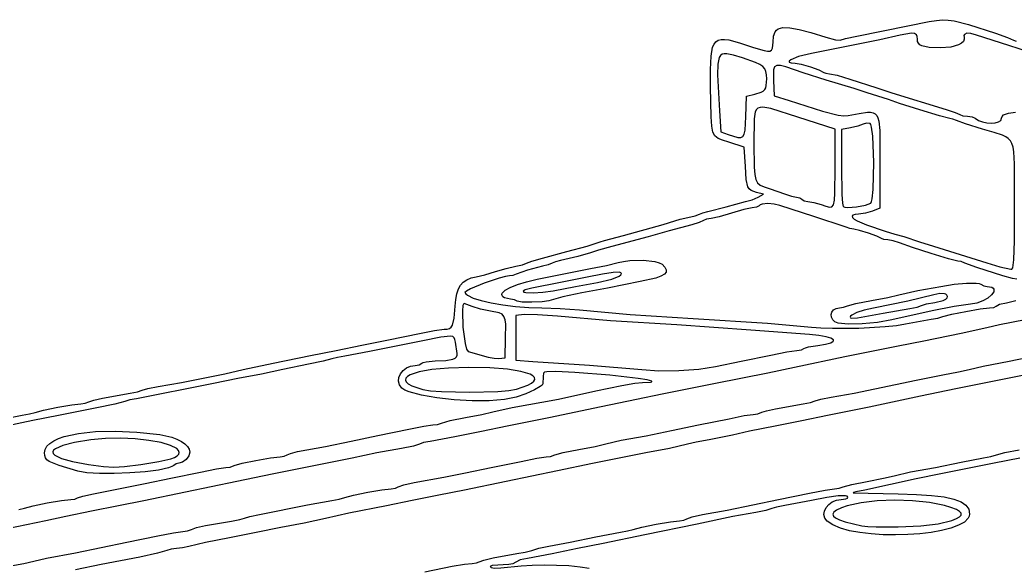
# Model space of a CAD drawing. Extents: x 19 to 1860, y 54 to 866.
# Drawn here: x 399.7 to 674.7, y 364.1 to 515.6 of the extents above; entities that cross this region are included whole.
import ezdxf

# ---------------------------------------------------------------- set-up
doc = ezdxf.new("R2010")
doc.units = 0

msp = doc.modelspace()

# ---------------------------------------------------------------- linework, layer by layer
at = {"layer": 'Layer 1'}
for p, q in [((645.018824, 513.95262), (650.911126, 515.143732)), ((650.911126, 515.143732), (652.965859, 515.452602)), ((652.965859, 515.452602), (654.676879, 515.575126)), ((654.676879, 515.575126), (656.232111, 515.514889)), ((656.232111, 515.514889), (657.819479, 515.275475)), ((657.819479, 515.275475), (661.842324, 514.27345)), ((661.842324, 514.27345), (669.289821, 511.926445)), ((607.95735, 511.112082), (608.396769, 512.318802)), ((608.396769, 512.318802), (608.760437, 512.760636)), ((608.760437, 512.760636), (609.234438, 513.096118)), ((609.234438, 513.096118), (610.556518, 513.452029)), ((610.556518, 513.452029), (612.449167, 513.394534)), ((612.449167, 513.394534), (614.998545, 512.931631)), ((614.998545, 512.931631), (618.290811, 512.07132)), ((618.290811, 512.07132), (622.412124, 510.8216)), ((630.987124, 511.1125), (645.018824, 513.95262)), ((646.067652, 511.863549), (642.943028, 511.394141)), ((646.921454, 511.782018), (646.067652, 511.863549)), ((647.41961, 511.49222), (646.921454, 511.782018)), ((647.649642, 510.996071), (647.41961, 511.49222)), ((660.67064, 511.539599), (660.565027, 511.23033)), ((661.320439, 511.873197), (660.67064, 511.539599)), ((662.472729, 511.814332), (661.320439, 511.873197)), ((664.02878, 511.34795), (662.472729, 511.814332)), ((669.289821, 511.926445), (672.602507, 510.733784)), ((591.124621, 508.011485), (591.501434, 508.880438)), ((591.501434, 508.880438), (592.001768, 509.51612)), ((592.001768, 509.51612), (592.641767, 509.933439)), ((592.641767, 509.933439), (593.437577, 510.147305)), ((593.437577, 510.147305), (594.405343, 510.172626)), ((594.405343, 510.172626), (595.561209, 510.024311)), ((595.561209, 510.024311), (598.501822, 509.266409)), ((598.501822, 509.266409), (602.388574, 507.99287)), ((607.677366, 507.724912), (607.830024, 509.46796)), ((607.830024, 509.46796), (607.95735, 511.112082)), ((637.34557, 510.06866), (618.45607, 506.28262)), ((622.412124, 510.8216), (625.089353, 510.095794)), ((625.089353, 510.095794), (626.384444, 509.97484)), ((626.384444, 509.97484), (627.864673, 510.436795)), ((627.864673, 510.436795), (630.987124, 511.1125)), ((642.943028, 511.394141), (637.34557, 510.06866)), ((647.69907, 510.29549), (647.649642, 510.996071)), ((647.754858, 509.649242), (647.69907, 510.29549)), ((647.962936, 509.122327), (647.754858, 509.649242)), ((648.353099, 508.70318), (647.962936, 509.122327)), ((659.861503, 509.114224), (659.0784, 508.663126)), ((660.399313, 509.634468), (659.861503, 509.114224)), ((660.662582, 510.210406), (660.399313, 509.634468)), ((660.565027, 511.23033), (660.62206, 510.82859)), ((660.62206, 510.82859), (660.662582, 510.210406)), ((670.69744, 509.22047), (664.02878, 511.34795)), ((678.07616, 506.85675), (670.69744, 509.22047)), ((672.602507, 510.733784), (674.209024, 510.02083)), ((674.209024, 510.02083), (674.960546, 509.664598)), ((590.676979, 505.514129), (591.124621, 508.011485)), ((593.733575, 506.06701), (593.276308, 505.711033)), ((594.311407, 506.236964), (593.733575, 506.06701)), ((595.019446, 506.24305), (594.311407, 506.236964)), ((596.864729, 505.852241), (595.019446, 506.24305)), ((602.388574, 507.99287), (605.331507, 507.088984)), ((605.331507, 507.088984), (606.290186, 506.923451)), ((606.290186, 506.923451), (606.969483, 506.965793)), ((606.969483, 506.965793), (607.416257, 507.228712)), ((607.416257, 507.228712), (607.677366, 507.724912)), ((618.45607, 506.28262), (614.875745, 505.422708)), ((648.955142, 508.380238), (648.353099, 508.70318)), ((650.91405, 507.976702), (648.955142, 508.380238)), ((654.07802, 507.8192), (650.91405, 507.976702)), ((656.893307, 508.022169), (654.07802, 507.8192)), ((659.0784, 508.663126), (656.893307, 508.022169)), ((590.529683, 501.904781), (590.676979, 505.514129)), ((592.531444, 503.305397), (592.460871, 500.365328)), ((592.92996, 505.146875), (592.531444, 503.305397)), ((593.276308, 505.711033), (592.92996, 505.146875)), ((599.34658, 505.07183), (596.864729, 505.852241)), ((602.948855, 503.798659), (599.34658, 505.07183)), ((604.130261, 503.239977), (602.948855, 503.798659)), ((604.972202, 502.670218), (604.130261, 503.239977)), ((612.710412, 504.571095), (612.256536, 504.205467)), ((612.256536, 504.205467), (612.274209, 503.910394)), ((612.274209, 503.910394), (612.802698, 503.708703)), ((614.875745, 505.422708), (612.710412, 504.571095)), ((612.802698, 503.708703), (613.88127, 503.62322)), ((613.88127, 503.62322), (615.627272, 503.30732)), ((615.627272, 503.30732), (618.137367, 502.584091)), ((590.553574, 497.06417), (590.529683, 501.904781)), ((605.529947, 502.042122), (604.972202, 502.670218)), ((605.858763, 501.308432), (605.529947, 502.042122)), ((606.013918, 500.421888), (605.858763, 501.308432)), ((607.972568, 501.765551), (607.90308, 500.52839)), ((607.90308, 500.52839), (607.95341, 498.83496)), ((608.254558, 502.570678), (607.972568, 501.765551)), ((608.841729, 502.968001), (608.254558, 502.570678)), ((609.826763, 502.981755), (608.841729, 502.968001)), ((611.302342, 502.63617), (609.826763, 502.981755)), ((616.09586, 500.96392), (611.302342, 502.63617)), ((622.515964, 498.886573), (616.09586, 500.96392)), ((618.137367, 502.584091), (620.502266, 501.745011)), ((620.502266, 501.745011), (621.81268, 501.08156)), ((621.81268, 501.08156), (622.430681, 500.812693)), ((622.430681, 500.812693), (623.38004, 500.70092)), ((623.38004, 500.70092), (625.530786, 500.268197)), ((592.460871, 500.365328), (592.99493, 490.48043)), ((605.946175, 497.452144), (606.05068, 499.33523)), ((606.05068, 499.33523), (606.013918, 500.421888)), ((607.95341, 498.83496), (608.12676, 494.61685)), ((630.26296, 496.60653), (622.515964, 498.886573)), ((625.530786, 500.268197), (629.03706, 499.22784)), ((629.03706, 499.22784), (636.46016, 496.82466)), ((590.683135, 488.748648), (590.553574, 497.06417)), ((600.45188, 494.52376), (602.81308, 495.08575)), ((602.81308, 495.08575), (604.53597, 495.60119)), ((604.53597, 495.60119), (605.103857, 495.910085)), ((605.103857, 495.910085), (605.510804, 496.298726)), ((605.510804, 496.298726), (605.782885, 496.801338)), ((605.782885, 496.801338), (605.946175, 497.452144)), ((633.82412, 495.42264), (630.26296, 496.60653)), ((636.75624, 494.52272), (633.82412, 495.42264)), ((636.46016, 496.82466), (640.59226, 495.44798)), ((640.59226, 495.44798), (655.64486, 490.82702)), ((600.283, 488.78782), (600.45188, 494.52376)), ((608.12676, 494.61685), (612.25886, 493.31403)), ((612.25886, 493.31403), (621.4782, 490.39437)), ((639.68835, 493.60875), (636.75624, 494.52272)), ((642.770613, 492.500133), (639.68835, 493.60875)), ((648.34516, 490.722713), (642.770613, 492.500133)), ((592.99493, 490.48043), (593.36831, 484.67223)), ((602.884114, 490.156643), (602.561636, 488.244089)), ((603.198519, 490.776166), (602.884114, 490.156643)), ((603.644762, 491.189165), (603.198519, 490.776166)), ((604.245142, 491.409125), (603.644762, 491.189165)), ((605.021953, 491.449529), (604.245142, 491.409125)), ((607.194058, 491.045606), (605.021953, 491.449529)), ((614.6365, 488.67639), (607.194058, 491.045606)), ((621.4782, 490.39437), (625.829656, 489.252125)), ((628.56178, 489.15448), (631.61744, 489.739992)), ((631.61744, 489.739992), (633.869696, 490.055382)), ((633.869696, 490.055382), (634.732688, 490.055466)), ((634.732688, 490.055466), (635.440598, 489.920441)), ((635.440598, 489.920441), (636.008682, 489.627779)), ((636.008682, 489.627779), (636.452195, 489.154956)), ((653.841002, 489.072511), (648.34516, 490.722713)), ((655.64486, 490.82702), (658.102535, 490.013689)), ((658.102535, 490.013689), (659.45228, 489.40237)), ((671.517471, 489.301847), (672.893744, 489.839129)), ((672.893744, 489.839129), (674.847651, 490.069117)), ((590.852073, 486.254618), (590.683135, 488.748648)), ((600.090326, 485.088225), (600.28293, 488.78781)), ((600.28293, 488.78781), (600.283, 488.78782)), ((602.561636, 488.244089), (602.5177, 481.3474)), ((624.949, 485.337), (614.6365, 488.67639)), ((625.829656, 489.252125), (627.366347, 489.078289)), ((627.366347, 489.078289), (628.56178, 489.15448)), ((632.66957, 486.74677), (631.248904, 486.194125)), ((633.643014, 487.068229), (632.66957, 486.74677)), ((634.61072, 486.98666), (633.643014, 487.068229)), ((634.834877, 486.670768), (634.61072, 486.98666)), ((636.452195, 489.154956), (636.786394, 488.479445)), ((636.786394, 488.479445), (637.026536, 487.578719)), ((637.026536, 487.578719), (637.285671, 485.011517)), ((656.68715, 488.34555), (653.841002, 489.072511)), ((657.51476, 488.186295), (656.68715, 488.34555)), ((658.45769, 487.80342), (657.51476, 488.186295)), ((661.002286, 486.864584), (658.45769, 487.80342)), ((659.45228, 489.40237), (660.299182, 489.072215)), ((660.299182, 489.072215), (661.54786, 488.9349)), ((665.68082, 485.36867), (661.002286, 486.864584)), ((661.54786, 488.9349), (662.796511, 488.78558)), ((662.796511, 488.78558), (663.64341, 488.42659)), ((663.64341, 488.42659), (664.555615, 487.806732)), ((664.555615, 487.806732), (665.663667, 487.364563)), ((665.663667, 487.364563), (666.870402, 487.09995)), ((666.870402, 487.09995), (668.078656, 487.012761)), ((668.078656, 487.012761), (669.191265, 487.102863)), ((669.191265, 487.102863), (670.111065, 487.370124)), ((670.111065, 487.370124), (670.740891, 487.81441)), ((670.740891, 487.81441), (670.98358, 488.43559)), ((670.98358, 488.43559), (671.128681, 488.911195)), ((671.128681, 488.911195), (671.517471, 489.301847)), ((591.184988, 484.582313), (590.852073, 486.254618)), ((591.752786, 483.516158), (591.184988, 484.582313)), ((593.36831, 484.67223), (595.43435, 483.93225)), ((599.507163, 483.335321), (599.87467, 483.995584)), ((599.87467, 483.995584), (600.090326, 485.088225)), ((624.949, 474.487), (624.949, 485.337)), ((629.20594, 485.71978), (626.7199, 485.30116)), ((626.7199, 485.30116), (626.72, 474.861)), ((631.248904, 486.194125), (629.20594, 485.71978)), ((635.033799, 485.942721), (634.834877, 486.670768)), ((635.353564, 483.482084), (635.033799, 485.942721)), ((637.285671, 485.011517), (637.34652, 476.18338)), ((668.898974, 484.437961), (665.68082, 485.36867)), ((671.233994, 483.686334), (668.898974, 484.437961)), ((592.626371, 482.840581), (591.752786, 483.516158)), ((593.876649, 482.34001), (592.626371, 482.840581)), ((595.574524, 481.79887), (593.876649, 482.34001)), ((595.43435, 483.93225), (598.099738, 483.094771)), ((599.861014, 480.40344), (595.574524, 481.79887)), ((598.099738, 483.094771), (598.933589, 483.053147)), ((598.933589, 483.053147), (599.507163, 483.335321)), ((602.5177, 481.3474), (602.5802, 474.881394)), ((635.664148, 476.166081), (635.353564, 483.482084)), ((672.114063, 483.273181), (671.233994, 483.686334)), ((672.825827, 482.779403), (672.114063, 483.273181)), ((673.386782, 482.163203), (672.825827, 482.779403)), ((673.814419, 481.382783), (673.386782, 482.163203)), ((674.126232, 480.396342), (673.814419, 481.382783)), ((600.156154, 475.10874), (599.861014, 480.40344)), ((674.339714, 479.162085), (674.126232, 480.396342)), ((674.541659, 475.782925), (674.339714, 479.162085)), ((635.504462, 468.749393), (635.664148, 476.166081)), ((637.34652, 476.18338), (637.345, 463.577)), ((674.53528, 464.21167), (674.541659, 475.782925)), ((600.425544, 471.510156), (600.156154, 475.10874)), ((602.5802, 474.881394), (602.733361, 472.860541)), ((624.917456, 467.698408), (624.94901, 474.48744)), ((624.94901, 474.48744), (624.949, 474.487)), ((626.72, 474.861), (626.850058, 467.358317)), ((600.881329, 469.463626), (600.425544, 471.510156)), ((602.733361, 472.860541), (603.034496, 471.451725)), ((603.034496, 471.451725), (603.53363, 470.5079)), ((603.53363, 470.5079), (604.280787, 469.882019)), ((601.251948, 468.853833), (600.881329, 469.463626)), ((601.756559, 468.429794), (601.251948, 468.853833)), ((603.284284, 467.8693), (601.756559, 468.429794)), ((605.173694, 467.37672), (603.284284, 467.8693)), ((604.280787, 469.882019), (605.325992, 469.427034)), ((605.325992, 469.427034), (606.71927, 468.9959)), ((606.71927, 468.9959), (611.24461, 467.40529)), ((624.799918, 465.716794), (624.917456, 467.698408)), ((635.236391, 466.162899), (635.504462, 468.749393)), ((594.843484, 463.9476), (600.156154, 465.35496)), ((600.156154, 465.35496), (602.048804, 465.891936)), ((602.048804, 465.891936), (603.697944, 466.58039)), ((603.697944, 466.58039), (605.173694, 467.37672)), ((606.3463, 464.795096), (604.824699, 464.642751)), ((608.123673, 464.677713), (606.3463, 464.795096)), ((611.24461, 467.40529), (612.944365, 466.821979)), ((612.944365, 466.821979), (614.30884, 466.57937)), ((614.30884, 466.57937), (615.211065, 466.406559)), ((615.211065, 466.406559), (615.7994, 465.99107)), ((615.7994, 465.99107), (616.436947, 465.572974)), ((616.436947, 465.572974), (617.45755, 465.39391)), ((617.45755, 465.39391), (619.064579, 465.138571)), ((619.064579, 465.138571), (621.11209, 464.53728)), ((624.545122, 464.497099), (624.799918, 465.716794)), ((626.850058, 467.358317), (626.990835, 464.97506)), ((626.990835, 464.97506), (627.16274, 463.9799)), ((633.320599, 464.38372), (634.8366, 464.94231)), ((634.8365, 464.94276), (635.05322, 465.353045)), ((634.8366, 464.94231), (634.8365, 464.94276)), ((635.05322, 465.353045), (635.236391, 466.162899)), ((587.464764, 461.86457), (588.401859, 462.277354)), ((588.401859, 462.277354), (589.825944, 462.6409)), ((589.825944, 462.6409), (594.843484, 463.9476)), ((596.32018, 462.15639), (592.959714, 461.127492)), ((599.705074, 463.188114), (596.32018, 462.15639)), ((602.04074, 463.62457), (599.705074, 463.188114)), ((603.269791, 463.806152), (602.04074, 463.62457)), ((603.99404, 464.22529), (603.269791, 463.806152)), ((604.295804, 464.466872), (603.99404, 464.22529)), ((604.824699, 464.642751), (604.295804, 464.466872)), ((609.72165, 464.28599), (608.123673, 464.677713)), ((619.04664, 461.27527), (609.72165, 464.28599)), ((621.11209, 464.53728), (622.436552, 464.059414)), ((622.436552, 464.059414), (623.415503, 463.80342)), ((623.415503, 463.80342), (624.101005, 463.904312)), ((624.101005, 463.904312), (624.545122, 464.497099)), ((627.16274, 463.9799), (627.621225, 463.822436)), ((627.621225, 463.822436), (628.474958, 463.77597)), ((628.474958, 463.77597), (630.863815, 463.952759)), ((630.863815, 463.952759), (633.320599, 464.38372)), ((633.326396, 462.122535), (631.46097, 461.87213)), ((635.29791, 462.72457), (633.326396, 462.122535)), ((637.345, 463.577), (635.29791, 462.72457)), ((674.507736, 454.525599), (674.53378, 464.21173)), ((674.53378, 464.21173), (674.53528, 464.21167)), ((577.429694, 459.01581), (580.699024, 460.09165)), ((580.699024, 460.09165), (582.11404, 460.542584)), ((582.11404, 460.542584), (584.240814, 460.98328)), ((584.240814, 460.98328), (586.274229, 461.420936)), ((587.440428, 459.555149), (585.39967, 458.92556)), ((586.274229, 461.420936), (587.464764, 461.86457)), ((588.61678, 460.14093), (587.440428, 459.555149)), ((589.455009, 460.533541), (588.61678, 460.14093)), ((590.68284, 460.69804), (589.455009, 460.533541)), ((592.959714, 461.127492), (590.68284, 460.69804)), ((628.04065, 458.27306), (619.04664, 461.27527)), ((629.863231, 461.61213), (629.638286, 461.316703)), ((629.638286, 461.316703), (629.776051, 460.937276)), ((629.776051, 460.937276), (630.261598, 460.493566)), ((630.465816, 461.803844), (629.863231, 461.61213)), ((630.261598, 460.493566), (631.079996, 460.005287)), ((631.46097, 461.87213), (630.465816, 461.803844)), ((631.079996, 460.005287), (633.65563, 458.97388)), ((566.509194, 455.96535), (577.429694, 459.01581)), ((579.071196, 457.30954), (573.29857, 455.65464)), ((585.39967, 458.92556), (579.071196, 457.30954)), ((629.070403, 457.900818), (628.04065, 458.27306)), ((630.10668, 457.73475), (629.070403, 457.900818)), ((631.728107, 457.407887), (630.10668, 457.73475)), ((634.166372, 456.667939), (631.728107, 457.407887)), ((633.65563, 458.97388), (638.82075, 457.17391)), ((636.485872, 455.825981), (634.166372, 456.667939)), ((638.82075, 457.17391), (641.47708, 456.3872)), ((556.474124, 453.069), (560.035294, 454.20655)), ((560.035294, 454.20655), (561.275538, 454.647913)), ((561.275538, 454.647913), (562.986774, 455.06847)), ((562.986774, 455.06847), (566.509194, 455.96535)), ((573.29857, 455.65464), (563.26347, 452.93069)), ((637.751, 455.19309), (636.485872, 455.825981)), ((638.419475, 454.92423), (637.751, 455.19309)), ((639.49025, 454.81245), (638.419475, 454.92423)), ((641.01831, 454.56473), (639.49025, 454.81245)), ((642.78613, 453.96916), (641.01831, 454.56473)), ((641.47708, 456.3872), (643.918304, 455.732822)), ((646.327203, 452.66814), (642.78613, 453.96916)), ((643.918304, 455.732822), (648.26551, 454.2033)), ((648.26551, 454.2033), (652.10243, 453.03227)), ((674.378246, 449.243355), (674.507736, 454.525599)), ((544.077864, 449.73385), (550.866284, 451.55498)), ((550.866284, 451.55498), (556.474124, 453.069)), ((557.3605, 451.24459), (553.882534, 450.166631)), ((559.581485, 451.958179), (557.3605, 451.24459)), ((563.26347, 452.93069), (559.581485, 451.958179)), ((651.470766, 450.992802), (646.327203, 452.66814)), ((656.293511, 449.545716), (651.470766, 450.992802)), ((652.10243, 453.03227), (666.85993, 448.46357)), ((538.540132, 447.906079), (539.650644, 448.32575)), ((539.650644, 448.32575), (541.194632, 448.912459)), ((541.194632, 448.912459), (544.077864, 449.73385)), ((546.73514, 448.33519), (545.71134, 447.899319)), ((547.672239, 448.744455), (546.73514, 448.33519)), ((549.09632, 449.10164), (547.672239, 448.744455)), ((553.882534, 450.166631), (549.09632, 449.10164)), ((561.797339, 447.736608), (565.00386, 448.49938)), ((565.00386, 448.49938), (566.524589, 448.848645)), ((566.524589, 448.848645), (568.252807, 449.074369)), ((568.252807, 449.074369), (571.91401, 449.170644)), ((571.91401, 449.170644), (575.152063, 448.819106)), ((575.152063, 448.819106), (576.351344, 448.485065)), ((576.351344, 448.485065), (577.13156, 448.05066)), ((658.87213, 448.92945), (656.293511, 449.545716)), ((659.823724, 448.771954), (658.87213, 448.92945)), ((660.81821, 448.39329), (659.823724, 448.771954)), ((664.09804, 447.130132), (660.81821, 448.39329)), ((666.85993, 448.46357), (670.520621, 447.319325)), ((674.06827, 447.055649), (674.378246, 449.243355)), ((528.191473, 445.153599), (531.091314, 446.00793)), ((531.091314, 446.00793), (534.077849, 446.878858)), ((534.077849, 446.878858), (536.699134, 447.48631)), ((536.699134, 447.48631), (538.540132, 447.906079)), ((539.946088, 446.447222), (536.85567, 445.32743)), ((544.07878, 447.47835), (539.946088, 446.447222)), ((545.71134, 447.899319), (544.07878, 447.47835)), ((549.98197, 445.40826), (557.36069, 446.87902)), ((557.36069, 446.87902), (561.797339, 447.736608)), ((563.590916, 445.791819), (560.643436, 445.349577)), ((565.341743, 445.838974), (563.590916, 445.791819)), ((565.775937, 445.715178), (565.341743, 445.838974)), ((565.775875, 445.102651), (565.92, 445.49355)), ((565.92, 445.49355), (565.775937, 445.715178)), ((577.13156, 448.05066), (577.908881, 447.232287)), ((578.256914, 445.868686), (577.783814, 445.288729)), ((577.908881, 447.232287), (578.291301, 446.51075)), ((578.291301, 446.51075), (578.256914, 445.868686)), ((671.28801, 444.86022), (664.09804, 447.130132)), ((670.520621, 447.319325), (673.50077, 446.65313)), ((673.50077, 446.65313), (673.821526, 446.713075)), ((673.821526, 446.713075), (674.06827, 447.055649)), ((521.468421, 442.29573), (522.231205, 443.136022)), ((522.231205, 443.136022), (523.190973, 443.779654)), ((523.190973, 443.779654), (524.367021, 444.253892)), ((527.962594, 442.777364), (524.218157, 441.232396)), ((524.367021, 444.253892), (525.778644, 444.586)), ((525.778644, 444.586), (528.191473, 445.153599)), ((532.143109, 444.192025), (527.962594, 442.777364)), ((533.840426, 444.642672), (532.143109, 444.192025)), ((534.979, 444.81136), (533.840426, 444.642672)), ((535.881575, 444.962947), (534.979, 444.81136)), ((536.85567, 445.32743), (535.881575, 444.962947)), ((537.170567, 442.478087), (539.694976, 443.236616)), ((539.694976, 443.236616), (542.67536, 443.89305)), ((549.09649, 443.02407), (541.127328, 441.469583)), ((542.67536, 443.89305), (549.98197, 445.40826)), ((556.47522, 444.50974), (549.09649, 443.02407)), ((553.2286, 441.88321), (559.338345, 443.021433)), ((560.643436, 445.349577), (556.47522, 444.50974)), ((559.338345, 443.021433), (563.24249, 443.932107)), ((571.06617, 443.24268), (562.08308, 441.46542)), ((563.24249, 443.932107), (565.31254, 444.720918)), ((565.31254, 444.720918), (565.775875, 445.102651)), ((575.433852, 444.245678), (571.06617, 443.24268)), ((576.850095, 444.753514), (575.433852, 444.245678)), ((577.783814, 445.288729), (576.850095, 444.753514)), ((657.822991, 442.550412), (661.247784, 442.866745)), ((661.247784, 442.866745), (663.909285, 442.862805)), ((663.909285, 442.862805), (664.78674, 442.732157)), ((673.979712, 444.1103), (671.28801, 444.86022)), ((675.150189, 443.956803), (673.979712, 444.1103)), ((520.456626, 439.916111), (520.883327, 441.231515)), ((520.883327, 441.231515), (521.468421, 442.29573)), ((523.065937, 440.618865), (522.6905, 440.22214)), ((522.6905, 440.22214), (522.934176, 439.842551)), ((524.218157, 441.232396), (523.065937, 440.618865)), ((532.860491, 439.703548), (532.9805, 440.063911)), ((532.9805, 440.063911), (533.748599, 440.844335)), ((533.748599, 440.844335), (535.166865, 441.66486)), ((535.166865, 441.66486), (537.170567, 442.478087)), ((539.32886, 440.961762), (538.76629, 440.58117)), ((538.76629, 440.58117), (538.970251, 440.363478)), ((538.970251, 440.363478), (539.539972, 440.215819)), ((541.127328, 441.469583), (539.32886, 440.961762)), ((539.539972, 440.215819), (541.523706, 440.12592)), ((541.523706, 440.12592), (544.211528, 440.302114)), ((544.211528, 440.302114), (547.09747, 440.73504)), ((547.09747, 440.73504), (547.09748, 440.7351)), ((547.09748, 440.7351), (553.2286, 441.88321)), ((554.9995, 440.11459), (549.769308, 439.049069)), ((562.08308, 441.46542), (554.9995, 440.11459)), ((642.53757, 439.6151), (647.85026, 440.7705)), ((647.85026, 440.7705), (654.1695, 441.94125)), ((654.1695, 441.94125), (657.822991, 442.550412)), ((664.78674, 442.732157), (665.2729, 442.51115)), ((665.2729, 442.51115), (666.044975, 442.05818)), ((666.044975, 442.05818), (666.99753, 441.86978)), ((666.99753, 441.86978), (668.290423, 441.676363)), ((668.79478, 440.430791), (668.197351, 439.579815)), ((668.290423, 441.676363), (668.658774, 441.453451)), ((668.658774, 441.453451), (668.857655, 441.16317)), ((668.857655, 441.16317), (668.79478, 440.430791)), ((520.001224, 436.42268), (520.169024, 438.322254)), ((520.169024, 438.322254), (520.456626, 439.916111)), ((522.934176, 439.842551), (523.400858, 439.462936)), ((523.400858, 439.462936), (524.936211, 438.716911)), ((524.936211, 438.716911), (527.162495, 438.010637)), ((527.162495, 438.010637), (529.945649, 437.370682)), ((529.945649, 437.370682), (533.151608, 436.823619)), ((532.927298, 439.370986), (532.860491, 439.703548)), ((533.189012, 439.072148), (532.927298, 439.370986)), ((533.653725, 438.812959), (533.189012, 439.072148)), ((535.22451, 438.43723), (533.653725, 438.812959)), ((536.393988, 438.177371), (535.22451, 438.43723)), ((537.1334, 437.82908), (536.393988, 438.177371)), ((537.13342, 437.82916), (537.1334, 437.82908)), ((538.522789, 437.578463), (537.13342, 437.82916)), ((541.188179, 437.529801), (538.522789, 437.578463)), ((544.005307, 437.665342), (541.188179, 437.529801)), ((545.84989, 437.96725), (544.005307, 437.665342)), ((549.769308, 439.049069), (545.84989, 437.96725)), ((630.723201, 437.19992), (634.98483, 438.04554)), ((634.98483, 438.04554), (639.516671, 438.90721)), ((645.053443, 437.830562), (635.57507, 435.88607)), ((639.516671, 438.90721), (642.53757, 439.6151)), ((652.20707, 439.58043), (645.053443, 437.830562)), ((650.194356, 437.067013), (652.52512, 437.49075)), ((653.889015, 439.948389), (652.20707, 439.58043)), ((652.52512, 437.49075), (654.806846, 438.01485)), ((655.152684, 439.908424), (653.889015, 439.948389)), ((654.806846, 438.01485), (655.539295, 438.362023)), ((655.586213, 439.745059), (655.152684, 439.908424)), ((655.539295, 438.362023), (655.89461, 438.72747)), ((655.865431, 439.491222), (655.586213, 439.745059)), ((655.973757, 439.150747), (655.865431, 439.491222)), ((655.89461, 438.72747), (655.973757, 439.150747)), ((664.153289, 437.3212), (662.37319, 437.00173)), ((665.781052, 437.92443), (664.153289, 437.3212)), ((667.160924, 438.710832), (665.781052, 437.92443)), ((668.197351, 439.579815), (667.160924, 438.710832)), ((670.426582, 436.97564), (672.28323, 437.40682)), ((672.28323, 437.40682), (674.902945, 438.010926)), ((519.723644, 433.1544), (520.001224, 436.42268)), ((522.127183, 436.61058), (521.977562, 435.149919)), ((521.977562, 435.149919), (522.132755, 430.692085)), ((522.269648, 437.01902), (522.127183, 436.61058)), ((522.46135, 437.16341), (522.269648, 437.01902)), ((524.67497, 436.34622), (522.46135, 437.16341)), ((526.982416, 435.648502), (524.67497, 436.34622)), ((529.73489, 435.1185), (526.982416, 435.648502)), ((532.164198, 434.629353), (529.73489, 435.1185)), ((532.931887, 434.221368), (532.164198, 434.629353)), ((533.151608, 436.823619), (536.646312, 436.396015)), ((536.646312, 436.396015), (540.295697, 436.114442)), ((540.295697, 436.114442), (543.9657, 436.00547)), ((543.9657, 436.00547), (549.023295, 435.822391)), ((549.023295, 435.822391), (554.2959, 435.40886)), ((554.2959, 435.40886), (568.305386, 434.193081)), ((623.889294, 434.118977), (624.085603, 434.821542)), ((624.085603, 434.821542), (624.542385, 435.417967)), ((624.542385, 435.417967), (625.252958, 435.83185)), ((625.252958, 435.83185), (626.21064, 435.98679)), ((626.21064, 435.98679), (627.300134, 436.14653)), ((627.300134, 436.14653), (628.352, 436.53058)), ((628.352, 436.53058), (630.723201, 437.19992)), ((630.927228, 434.676272), (629.570914, 434.025472)), ((632.984142, 435.317492), (630.927228, 434.676272)), ((631.168298, 433.232031), (638.2314, 434.49626)), ((635.57507, 435.88607), (632.984142, 435.317492)), ((638.2314, 434.49626), (645.61015, 435.80271)), ((638.2314, 434.49626), (638.2314, 434.49626)), ((651.80839, 435.14315), (640.59269, 432.64576)), ((645.61015, 435.80271), (647.663905, 436.18049)), ((647.663905, 436.18049), (648.87154, 436.61419)), ((648.87154, 436.61419), (650.194356, 437.067013)), ((657.833748, 436.342387), (651.80839, 435.14315)), ((657.195763, 434.237001), (661.11305, 435.030775)), ((662.37319, 437.00173), (657.833748, 436.342387)), ((661.11305, 435.030775), (665.074197, 435.703222)), ((665.074197, 435.703222), (667.64172, 435.98682)), ((667.64172, 435.98682), (668.801719, 436.136933)), ((668.801719, 436.136933), (669.46929, 436.49784)), ((669.46929, 436.49784), (670.426582, 436.97564)), ((519.233246, 431.235678), (519.723644, 433.1544)), ((533.455563, 433.60829), (532.931887, 434.221368)), ((533.775699, 432.718004), (533.455563, 433.60829)), ((533.932768, 431.478397), (533.775699, 432.718004)), ((539.06079, 434.1328), (536.6996, 433.9278)), ((536.6996, 433.9278), (536.7, 427.751)), ((542.722487, 434.079757), (539.06079, 434.1328)), ((548.21042, 433.6643), (542.722487, 434.079757)), ((562.922945, 432.438824), (548.21042, 433.6643)), ((581.26712, 431.27064), (562.922945, 432.438824)), ((568.305386, 434.193081), (585.6948, 433.04577)), ((585.6948, 433.04577), (606.235725, 431.748885)), ((606.235725, 431.748885), (618.4563, 430.70472)), ((623.960137, 433.386677), (623.889294, 434.118977)), ((624.304815, 432.701042), (623.960137, 433.386677)), ((624.930009, 432.138475), (624.304815, 432.701042)), ((625.8424, 431.77538), (624.930009, 432.138475)), ((628.614016, 431.514677), (625.84239, 431.77538)), ((625.84239, 431.77538), (625.8424, 431.77538)), ((629.207542, 433.716185), (629.08179, 433.42815)), ((629.08179, 433.42815), (629.20278, 433.24991)), ((629.20278, 433.24991), (629.578305, 433.156344)), ((629.570914, 434.025472), (629.207542, 433.716185)), ((629.578305, 433.156344), (631.168298, 433.232031)), ((636.698944, 431.991748), (632.46946, 431.60076)), ((640.59269, 432.64576), (636.698944, 431.991748)), ((644.4296, 431.55681), (651.51318, 432.84383)), ((651.51318, 432.84383), (653.319121, 433.176061)), ((653.319121, 433.176061), (654.75982, 433.58942)), ((654.75982, 433.58942), (657.195763, 434.237001)), ((677.4858, 432.73644), (670.40222, 431.32522)), ((510.105844, 428.90676), (514.301201, 429.752081)), ((514.301201, 429.752081), (516.969574, 430.10367)), ((516.969574, 430.10367), (517.746197, 430.153432)), ((517.746197, 430.153432), (518.368925, 430.330704)), ((518.368925, 430.330704), (518.857895, 430.67746)), ((518.857895, 430.67746), (519.233246, 431.235678)), ((522.132755, 430.692085), (522.728521, 426.163863)), ((533.9196, 427.66276), (533.932768, 431.478397)), ((601.63242, 429.8762), (581.26712, 431.27064)), ((617.86562, 428.61585), (601.63242, 429.8762)), ((618.4563, 430.70472), (621.049351, 430.474896)), ((621.049351, 430.474896), (624.228612, 430.354272)), ((624.228612, 430.354272), (631.546819, 430.414419)), ((632.46946, 431.60076), (628.614016, 431.514677)), ((631.546819, 430.414419), (638.813041, 430.832741)), ((638.813041, 430.832741), (641.927321, 431.159837)), ((641.927321, 431.159837), (644.4294, 431.55682)), ((644.4294, 431.55682), (644.4296, 431.55681)), ((666.86043, 430.481), (659.77686, 428.89534)), ((670.40222, 431.32522), (666.86043, 430.481)), ((494.197704, 425.66759), (501.576414, 427.15299)), ((501.576414, 427.15299), (510.105844, 428.90676)), ((511.02178, 426.90673), (503.64303, 425.41049)), ((516.033662, 427.921934), (511.02178, 426.90673)), ((518.647227, 428.216035), (516.033662, 427.921934)), ((519.318154, 428.08029), (518.647227, 428.216035)), ((519.705717, 427.749411), (519.318154, 428.08029)), ((519.91532, 427.218445), (519.705717, 427.749411)), ((520.05237, 426.48244), (519.91532, 427.218445)), ((520.5661, 423.37957), (520.05237, 426.48244)), ((533.74908, 422.16164), (533.9196, 427.66276)), ((536.7, 427.751), (536.7, 421.574)), ((620.480831, 428.351375), (617.86562, 428.61585)), ((622.465359, 428.011152), (620.480831, 428.351375)), ((622.322226, 425.9601), (623.750624, 426.342084)), ((623.801903, 427.617646), (622.465359, 428.011152)), ((623.750624, 426.342084), (624.461836, 426.760647)), ((624.473162, 427.193323), (623.801903, 427.617646)), ((624.461836, 426.760647), (624.553904, 426.976625)), ((624.553904, 426.976625), (624.473162, 427.193323)), ((649.44666, 426.83276), (642.36309, 425.42145)), ((659.77686, 428.89534), (649.44666, 426.83276)), ((480.030544, 422.83996), (487.114124, 424.2289)), ((487.114124, 424.2289), (494.197704, 425.66759)), ((496.26432, 423.89402), (489.47588, 422.66712)), ((503.64303, 425.41049), (496.26432, 423.89402)), ((522.728521, 426.163863), (523.129615, 424.615218)), ((523.129615, 424.615218), (523.56645, 423.93921)), ((523.56645, 423.93921), (529.104961, 422.345791)), ((607.21262, 422.96277), (611.628367, 423.851246)), ((611.628367, 423.851246), (614.40895, 424.22079)), ((614.40895, 424.22079), (615.643381, 424.370841)), ((615.643381, 424.370841), (616.34181, 424.73162)), ((616.34181, 424.73162), (616.741042, 424.961097)), ((616.741042, 424.961097), (617.593875, 425.208323)), ((617.593875, 425.208323), (620.15934, 425.63716)), ((620.15934, 425.63716), (622.322226, 425.9601)), ((634.98436, 423.91943), (627.60561, 422.45536)), ((642.36309, 425.42145), (634.98436, 423.91943)), ((469.700344, 420.72369), (480.030544, 422.83996)), ((483.539696, 421.259217), (479.44083, 420.43201)), ((485.93409, 421.89321), (483.539696, 421.259217)), ((487.461501, 422.325341), (485.93409, 421.89321)), ((489.47588, 422.66712), (487.461501, 422.325341)), ((510.7266, 420.69147), (511.133298, 420.92452)), ((511.133298, 420.92452), (511.971051, 421.124177)), ((511.971051, 421.124177), (514.45082, 421.33841)), ((514.45082, 421.33841), (517.416823, 421.494811)), ((517.416823, 421.494811), (519.35589, 421.864151)), ((519.35589, 421.864151), (519.972579, 422.139449)), ((519.972579, 422.139449), (520.371242, 422.480911)), ((520.371242, 422.480911), (520.564782, 422.892848)), ((520.564782, 422.892848), (520.5661, 423.37957)), ((529.104961, 422.345791), (530.725243, 422.066019)), ((530.725243, 422.066019), (531.97819, 422.04091)), ((531.97819, 422.04091), (533.74908, 422.16164)), ((536.7, 421.574), (541.4224, 421.21292)), ((541.4224, 421.21292), (557.0653, 420.12028)), ((591.8925, 419.78044), (598.97608, 421.23687)), ((598.97608, 421.23687), (607.21262, 422.96277)), ((627.60561, 422.45536), (613.73361, 419.50124)), ((665.848144, 419.931462), (673.05853, 421.27882)), ((673.05853, 421.27882), (680.14211, 422.72628)), ((456.339184, 417.79999), (461.436184, 418.9368)), ((461.436184, 418.9368), (469.700344, 420.72369)), ((472.35726, 418.92815), (466.45426, 417.70015)), ((479.44083, 420.43201), (472.35726, 418.92815)), ((504.870665, 417.75946), (505.580191, 418.676127)), ((505.580191, 418.676127), (506.527737, 419.420618)), ((506.527737, 419.420618), (507.670623, 419.920461)), ((509.988404, 418.304829), (507.548662, 417.493194)), ((507.670623, 419.920461), (508.96617, 420.10318)), ((508.96617, 420.10318), (510.058995, 420.275986)), ((513.55963, 418.944187), (509.988404, 418.304829)), ((510.058995, 420.275986), (510.7266, 420.69147)), ((518.166481, 419.365348), (513.55963, 418.944187)), ((523.7131, 419.52239), (518.166481, 419.365348)), ((529.599993, 419.393828), (523.7131, 419.52239)), ((534.441359, 419.012699), (529.599993, 419.393828)), ((538.154203, 418.416729), (534.441359, 419.012699)), ((540.655527, 417.643645), (538.154203, 418.416729)), ((544.690031, 418.202899), (544.417852, 417.937547)), ((545.269342, 418.353736), (544.690031, 418.202899)), ((547.834781, 418.373845), (545.269342, 418.353736)), ((553.08501, 418.12184), (547.834781, 418.373845)), ((562.734753, 417.419012), (553.08501, 418.12184)), ((557.0653, 420.12028), (571.5276, 418.92103)), ((571.5276, 418.92103), (576.211096, 418.605122)), ((576.211096, 418.605122), (581.783919, 418.669222)), ((581.783919, 418.669222), (587.319907, 419.074224)), ((587.319907, 419.074224), (591.8929, 419.78102)), ((591.8929, 419.78102), (591.8925, 419.78044)), ((606.35486, 417.99542), (591.89256, 415.07194)), ((613.73361, 419.50124), (606.35486, 417.99542)), ((654.75931, 417.45544), (659.071125, 418.280341)), ((659.071125, 418.280341), (661.97753, 418.97661)), ((661.97753, 418.97661), (665.848144, 419.931462)), ((680.43533, 418.01423), (673.05662, 416.55477)), ((437.916594, 414.24387), (444.317584, 415.38167)), ((444.317584, 415.38167), (456.339184, 417.79999)), ((459.961, 416.5134), (453.17257, 415.07471)), ((466.45426, 417.70015), (459.961, 416.5134)), ((504.336396, 415.699497), (504.44184, 416.743092)), ((504.597012, 414.701148), (504.336396, 415.699497)), ((504.44184, 416.743092), (504.870665, 417.75946)), ((506.336263, 416.555204), (506.220272, 416.053176)), ((506.220272, 416.053176), (506.447064, 415.536781)), ((506.783054, 417.037123), (506.336263, 416.555204)), ((506.447064, 415.536781), (507.02862, 415.011757)), ((507.548662, 417.493194), (506.783054, 417.037123)), ((541.425934, 417.202475), (540.655527, 417.643645)), ((541.063777, 415.183641), (541.691632, 415.717041)), ((541.862336, 416.731173), (541.425934, 417.202475)), ((541.691632, 415.717041), (541.954361, 416.234457)), ((541.954361, 416.234457), (541.862336, 416.731173)), ((544.30947, 417.00131), (544.16201, 414.99679)), ((544.417852, 417.937547), (544.30947, 417.00131)), ((570.547916, 416.513044), (562.734753, 417.419012)), ((569.593459, 415.150399), (571.73361, 415.39675)), ((573.068054, 416.08584), (570.547916, 416.513044)), ((571.73361, 415.39675), (573.939991, 415.48691)), ((574.291776, 415.730201), (573.068054, 416.08584)), ((573.939991, 415.48691), (574.330265, 415.591963)), ((574.330265, 415.591963), (574.291776, 415.730201)), ((630.26198, 412.44034), (647.38058, 415.99249)), ((647.38058, 415.99249), (654.75931, 417.45544)), ((673.05662, 416.55477), (665.6779, 415.08401)), ((430.153044, 412.39151), (432.230679, 412.79947)), ((432.230679, 412.79947), (433.491984, 413.21376)), ((433.491984, 413.21376), (435.072189, 413.68911)), ((435.072189, 413.68911), (437.916594, 414.24387)), ((445.79385, 413.61288), (438.41514, 412.14066)), ((453.17257, 415.07471), (445.79385, 413.61288)), ((505.26637, 413.82052), (504.597012, 414.701148)), ((506.101977, 413.26667), (505.26637, 413.82052)), ((507.307819, 412.748145), (506.101977, 413.26667)), ((507.02862, 415.011757), (507.976924, 414.483846)), ((510.6426, 411.832075), (507.307819, 412.748145)), ((507.976924, 414.483846), (511.0217, 413.44232)), ((511.0217, 413.44232), (513.11463, 413.097777)), ((513.11463, 413.097777), (516.191141, 412.857324)), ((516.191141, 412.857324), (523.979211, 412.683987)), ((523.979211, 412.683987), (531.754526, 412.912917)), ((531.754526, 412.912917), (534.815092, 413.175297)), ((534.815092, 413.175297), (536.8857, 413.53472)), ((536.8857, 413.5347), (540.060419, 414.638974)), ((536.8857, 413.53472), (536.8857, 413.5347)), ((541.854906, 413.318936), (539.520723, 412.276249)), ((540.060419, 414.638974), (541.063777, 415.183641)), ((543.501957, 414.275998), (541.854906, 413.318936)), ((543.9741, 414.675343), (543.501957, 414.275998)), ((544.16201, 414.99679), (543.9741, 414.675343)), ((548.503963, 410.784777), (558.83571, 413.05678)), ((558.83571, 413.05678), (565.994741, 414.544817)), ((565.994741, 414.544817), (569.593459, 415.150399)), ((584.51384, 413.61245), (577.13512, 412.14588)), ((591.89256, 415.07194), (584.51384, 413.61245)), ((658.29918, 413.63246), (648.55924, 411.57559)), ((665.6779, 415.08401), (658.29918, 413.63246)), ((417.701688, 409.677188), (418.795244, 410.07162)), ((418.795244, 410.07162), (420.100515, 410.521811)), ((420.100515, 410.521811), (422.503785, 411.073885)), ((422.503785, 411.073885), (430.153044, 412.39151)), ((428.6752, 410.08597), (425.934007, 409.350237)), ((430.115899, 410.545326), (428.6752, 410.08597)), ((431.92184, 410.90338), (430.115899, 410.545326)), ((438.41514, 412.14066), (431.92184, 410.90338)), ((514.895497, 411.102319), (510.6426, 411.832075)), ((519.691299, 410.588887), (514.895497, 411.102319)), ((524.65479, 410.321789), (519.691299, 410.588887)), ((529.410759, 410.331032), (524.65479, 410.321789)), ((533.58399, 410.646626), (529.410759, 410.331032)), ((536.79927, 411.29858), (533.58399, 410.646626)), ((535.69291, 408.41868), (548.503963, 410.784777)), ((539.520723, 412.276249), (536.79927, 411.29858)), ((570.05154, 410.68069), (560.31162, 408.62361)), ((577.13512, 412.14588), (570.05154, 410.68069)), ((616.09741, 409.4502), (618.175071, 409.858142)), ((618.175071, 409.858142), (619.43638, 410.27243)), ((619.43638, 410.27243), (621.016584, 410.747786)), ((621.016584, 410.747786), (623.86098, 411.30253)), ((623.86098, 411.30253), (630.26198, 412.44034)), ((648.55924, 411.57559), (634.39214, 408.56549)), ((402.354763, 406.706289), (403.882154, 407.12436)), ((403.882154, 407.12436), (406.26991, 407.750116)), ((406.26991, 407.750116), (410.156129, 408.543203)), ((410.156129, 408.543203), (414.062785, 409.224063)), ((421.00133, 408.32754), (410.37593, 406.24376)), ((414.062785, 409.224063), (416.511854, 409.51314)), ((416.511854, 409.51314), (417.701688, 409.677188)), ((425.934007, 409.350237), (421.00133, 408.32754)), ((527.359345, 406.551166), (530.38024, 407.25908)), ((530.38024, 407.25908), (535.69291, 408.41868)), ((560.31162, 408.62361), (545.84932, 405.62715)), ((603.614406, 406.735859), (604.73961, 407.13028)), ((604.73961, 407.13028), (606.044881, 407.580481)), ((606.044881, 407.580481), (608.448151, 408.13256)), ((608.448151, 408.13256), (616.09741, 409.4502)), ((634.39214, 408.56549), (622.88134, 406.24897)), ((393.847094, 405.06171), (400.340374, 406.35061)), ((403.29235, 404.83132), (395.91364, 403.32933)), ((400.340374, 406.35061), (402.354763, 406.706289)), ((410.37593, 406.24376), (403.29235, 404.83132)), ((516.19465, 404.17455), (518.565872, 404.843886)), ((518.565872, 404.843886), (522.8275, 405.68951)), ((522.8275, 405.68951), (527.359345, 406.551166)), ((545.84932, 405.62715), (534.33852, 403.27543)), ((587.17026, 403.63278), (595.69965, 405.37489)), ((595.69965, 405.37489), (599.831913, 406.220207)), ((599.831913, 406.220207), (602.34851, 406.5718)), ((602.34851, 406.5718), (603.614406, 406.735859)), ((615.79776, 404.82031), (608.41904, 403.31487)), ((622.88134, 406.24897), (615.79776, 404.82031)), ((415.86223, 401.307901), (420.577581, 401.805319)), ((420.577581, 401.805319), (425.992802, 401.927432)), ((425.992802, 401.927432), (431.980924, 401.654314)), ((431.980924, 401.654314), (438.41498, 400.96604)), ((498.6253, 400.6917), (507.1547, 402.43381)), ((507.1547, 402.43381), (511.286957, 403.27914)), ((511.286957, 403.27914), (513.80355, 403.63073)), ((513.80355, 403.63073), (515.069446, 403.790474)), ((515.069446, 403.790474), (516.19465, 404.17455)), ((527.25494, 401.85405), (519.87622, 400.36884)), ((534.33852, 403.27543), (527.25494, 401.85405)), ((572.70793, 400.65607), (579.79151, 402.11517)), ((579.79151, 402.11517), (587.17026, 403.63278)), ((601.33546, 401.88783), (596.61309, 400.81881)), ((608.41904, 403.31487), (601.33546, 401.88783)), ((407.969009, 398.553158), (409.039008, 399.266853)), ((409.039008, 399.266853), (410.379201, 399.901665)), ((410.379201, 399.901665), (411.973716, 400.455104)), ((414.800739, 398.789417), (411.529701, 397.965442)), ((411.973716, 400.455104), (415.86223, 401.307901)), ((419.3394, 399.53265), (414.800739, 398.789417)), ((423.325177, 399.894325), (419.3394, 399.53265)), ((427.466892, 399.969019), (423.325177, 399.894325)), ((431.552683, 399.786783), (427.466892, 399.969019)), ((435.370687, 399.377668), (431.552683, 399.786783)), ((438.709044, 398.771723), (435.370687, 399.377668)), ((438.41498, 400.96604), (441.700246, 400.235551)), ((441.355889, 397.998999), (438.709044, 398.771723)), ((441.700246, 400.235551), (443.106884, 399.70942)), ((443.106884, 399.70942), (444.319493, 399.09757)), ((444.319493, 399.09757), (445.310546, 398.416153)), ((484.16298, 397.71428), (491.24655, 399.17409)), ((491.24655, 399.17409), (498.6253, 400.6917)), ((511.246786, 398.747285), (510.13629, 398.33072)), ((513.08779, 399.10184), (511.246786, 398.747285)), ((519.87622, 400.36884), (513.08779, 399.10184)), ((561.58053, 398.40591), (565.866631, 399.421006)), ((565.866631, 399.421006), (572.70793, 400.65607)), ((586.559571, 398.863662), (584.21682, 398.28824)), ((590.11979, 399.52166), (586.559571, 398.863662)), ((596.61309, 400.81881), (590.11979, 399.52166)), ((406.53888, 395.96369), (406.703074, 396.899086)), ((406.703074, 396.899086), (407.185073, 397.763073)), ((407.185073, 397.763073), (407.969009, 398.553158)), ((409.005497, 396.634006), (408.80066, 396.177515)), ((408.80066, 396.177515), (408.914635, 395.720009)), ((409.528828, 397.086288), (409.005497, 396.634006)), ((411.529701, 397.965442), (409.528828, 397.086288)), ((443.099362, 397.089548), (441.355889, 397.998999)), ((443.566127, 396.592941), (443.099362, 397.089548)), ((443.7276, 396.07342), (443.566127, 396.592941)), ((443.595751, 395.560302), (443.7276, 396.07342)), ((445.310546, 398.416153), (446.052521, 397.681324)), ((446.052521, 397.681324), (446.51789, 396.909235)), ((446.67913, 396.11604), (446.385722, 395.088304)), ((446.51789, 396.909235), (446.67913, 396.11604)), ((474.440651, 395.785051), (476.387012, 396.292595)), ((476.387012, 396.292595), (484.16298, 397.71428)), ((505.11876, 397.14838), (498.33032, 395.92578)), ((508.418899, 397.79331), (505.11876, 397.14838)), ((510.13629, 398.33072), (508.418899, 397.79331)), ((547.48077, 395.3496), (549.851971, 396.018929)), ((549.851971, 396.018929), (554.1136, 396.86456)), ((554.1136, 396.86456), (558.620244, 397.717926)), ((558.620244, 397.717926), (561.58053, 398.40591)), ((579.19928, 397.13782), (572.706, 395.97366)), ((584.21682, 398.28824), (579.19928, 397.13782)), ((669.51479, 395.35931), (671.902555, 395.98507)), ((671.902555, 395.98507), (675.788773, 396.778156)), ((406.571439, 395.180444), (406.53888, 395.96369)), ((406.732205, 394.543868), (406.571439, 395.180444)), ((407.115808, 394.000893), (406.732205, 394.543868)), ((407.816881, 393.498452), (407.115808, 394.000893)), ((410.549962, 392.402896), (407.816881, 393.498452)), ((408.914635, 395.720009), (409.34774, 395.264685)), ((409.34774, 395.264685), (411.172609, 394.373358)), ((411.172609, 394.373358), (414.277808, 393.529096)), ((414.277808, 393.529096), (418.66588, 392.75746)), ((433.0954, 392.74627), (438.099568, 393.503325)), ((438.099568, 393.503325), (441.382955, 394.261169)), ((441.382955, 394.261169), (442.45281, 394.66337)), ((442.45281, 394.66337), (443.180614, 395.09335)), ((443.180614, 395.09335), (443.595751, 395.560302)), ((444.663597, 393.339308), (443.65164, 393.04132)), ((445.644417, 394.092181), (444.663597, 393.339308)), ((446.385722, 395.088304), (445.644417, 394.092181)), ((461.117078, 393.041739), (464.926691, 393.838069)), ((464.926691, 393.838069), (468.908709, 394.518192)), ((468.908709, 394.518192), (471.60715, 394.80621)), ((471.60715, 394.80621), (472.760096, 394.970031)), ((472.760096, 394.970031), (473.56718, 395.3639)), ((473.56718, 395.3639), (474.440651, 395.785051)), ((491.54192, 394.48373), (484.16318, 393.02193)), ((498.33032, 395.92578), (491.54192, 394.48373)), ((529.91139, 391.86169), (538.17555, 393.58151)), ((538.17555, 393.58151), (542.528591, 394.439384)), ((542.528591, 394.439384), (545.11956, 394.79973)), ((545.11956, 394.79973), (546.364343, 394.964374)), ((546.364343, 394.964374), (547.48077, 395.3496)), ((565.32728, 394.49345), (557.94857, 393.02685)), ((572.706, 395.97366), (565.32728, 394.49345)), ((652.69131, 391.86657), (659.77489, 393.325)), ((659.77489, 393.325), (665.97301, 394.58347)), ((665.97301, 394.58347), (667.987391, 394.94061)), ((667.987391, 394.94061), (669.51479, 395.35931)), ((676.00947, 394.47738), (668.9259, 393.06492)), ((415.6885, 390.83265), (410.549962, 392.402896)), ((415.68851, 390.83265), (415.6885, 390.83265)), ((418.199492, 390.395191), (415.68851, 390.83265)), ((418.66588, 392.75746), (422.817428, 392.184314)), ((422.817428, 392.184314), (425.651017, 391.992196)), ((425.651017, 391.992196), (428.599413, 392.180061)), ((428.599413, 392.180061), (433.09538, 392.74686)), ((434.301096, 390.711485), (430.11914, 390.368887)), ((433.09538, 392.74686), (433.0954, 392.74627)), ((437.960675, 391.191103), (434.301096, 390.711485)), ((440.721829, 391.784544), (437.960675, 391.191103)), ((441.647982, 392.116699), (440.721829, 391.784544)), ((441.36646, 388.90705), (449.63064, 390.62522)), ((442.20851, 392.46861), (441.647982, 392.116699)), ((442.869497, 392.873094), (442.20851, 392.46861)), ((443.65164, 393.04132), (442.869497, 392.873094)), ((449.63064, 390.62522), (453.983676, 391.491955)), ((453.983676, 391.491955), (456.57464, 391.85697)), ((456.57464, 391.85697), (457.819422, 392.021452)), ((457.819422, 392.021452), (458.93585, 392.4051)), ((458.93585, 392.4051), (461.117078, 393.041739)), ((476.78446, 391.55117), (469.40574, 390.08455)), ((484.16318, 393.02193), (476.78446, 391.55117)), ((522.82781, 390.40832), (529.91139, 391.86169)), ((548.20866, 390.97263), (534.04156, 387.9776)), ((557.94857, 393.02685), (548.20866, 390.97263)), ((641.26871, 389.58219), (645.810119, 390.651652)), ((645.810119, 390.651652), (652.69131, 391.86657)), ((661.54718, 391.56293), (654.16844, 390.09884)), ((668.9259, 393.06492), (661.54718, 391.56293)), ((421.69229, 390.187543), (418.199492, 390.395191)), ((425.790855, 390.186508), (421.69229, 390.187543)), ((430.11914, 390.368887), (425.790855, 390.186508)), ((434.28289, 387.47452), (441.36646, 388.90705)), ((459.66583, 388.03034), (445.49873, 385.03528)), ((469.40574, 390.08455), (459.66583, 388.03034)), ((508.66061, 387.72497), (516.814261, 389.189202)), ((516.814261, 389.189202), (522.82781, 390.40832)), ((534.04156, 387.9776), (522.53076, 385.65844)), ((629.540166, 387.195215), (633.8018, 388.04083)), ((647.38002, 388.71964), (633.21292, 385.66581)), ((633.8018, 388.04083), (638.308445, 388.894197)), ((638.308445, 388.894197), (641.26871, 389.58219)), ((654.16844, 390.09884), (647.38002, 388.71964)), ((420.01659, 384.64583), (434.28289, 387.47452)), ((445.49873, 385.03528), (433.98793, 382.71613)), ((491.90558, 384.231469), (495.815598, 385.023081)), ((495.815598, 385.023081), (499.755462, 385.696586)), ((499.755462, 385.696586), (502.27464, 385.98125)), ((502.27464, 385.98125), (503.447521, 386.138907)), ((503.447521, 386.138907), (504.2629, 386.51795)), ((504.2629, 386.51795), (505.786046, 387.093901)), ((505.786046, 387.093901), (508.66061, 387.72497)), ((522.53076, 385.65844), (515.44719, 384.22978)), ((617.86376, 384.74563), (622.216791, 385.610222)), ((622.216791, 385.610222), (624.80778, 385.97434)), ((624.80778, 385.97434), (626.052521, 386.139819)), ((626.052521, 386.139819), (627.16896, 386.52588)), ((627.16896, 386.52588), (629.540166, 387.195215)), ((630.676486, 385.116596), (630.039839, 384.933386)), ((633.21292, 385.66581), (630.676486, 385.116596)), ((407.27828, 382.08336), (411.222071, 382.756028)), ((411.222071, 382.756028), (413.74946, 383.04019)), ((413.74946, 383.04019), (414.901327, 383.169535)), ((414.901327, 383.169535), (415.63855, 383.48062)), ((415.63855, 383.48062), (417.106895, 384.004582)), ((417.106895, 384.004582), (420.01659, 384.64583)), ((433.98793, 382.71613), (426.90436, 381.28746)), ((479.14575, 381.52514), (485.93415, 382.80892)), ((485.93415, 382.80892), (487.948555, 383.171517)), ((487.948555, 383.171517), (489.47594, 383.59248)), ((489.47594, 383.59248), (491.90558, 384.231469)), ((508.06846, 382.72433), (500.98489, 381.28847)), ((515.44719, 384.22978), (508.06846, 382.72433)), ((602.22086, 381.56939), (609.30443, 383.03499)), ((609.30443, 383.03499), (617.86376, 384.74563)), ((618.45545, 382.74239), (611.07673, 381.3612)), ((622.679648, 383.578894), (618.45545, 382.74239)), ((625.834079, 384.021745), (622.679648, 383.578894)), ((623.199718, 381.690481), (624.179576, 382.395016)), ((624.179576, 382.395016), (625.352541, 382.867351)), ((625.352541, 382.867351), (626.67426, 383.03983)), ((627.80797, 384.060541), (625.834079, 384.021745)), ((626.67426, 383.03983), (627.957019, 383.229312)), ((628.317597, 383.925168), (627.80797, 384.060541)), ((627.957019, 383.229312), (628.347235, 383.434418)), ((628.49055, 383.68488), (628.317597, 383.925168)), ((628.347235, 383.434418), (628.49055, 383.68488)), ((630.039839, 384.933386), (629.96628, 384.84693)), ((629.96628, 384.84693), (642.36258, 384.59097)), ((636.622726, 382.66065), (632.126789, 382.130004)), ((641.473354, 382.854764), (636.622726, 382.66065)), ((646.381172, 382.710816), (641.473354, 382.854764)), ((642.36258, 384.59097), (647.422229, 384.445121)), ((651.048682, 382.227279), (646.381172, 382.710816)), ((647.422229, 384.445121), (651.638461, 384.170417)), ((651.638461, 384.170417), (655.063303, 383.752125)), ((655.063303, 383.752125), (657.74878, 383.175512)), ((657.74878, 383.175512), (659.74692, 382.425846)), ((659.74692, 382.425846), (661.109749, 381.488392)), ((399.403671, 380.232722), (400.93106, 380.65142)), ((400.93106, 380.65142), (403.365479, 381.291915)), ((403.365479, 381.291915), (407.27828, 382.08336)), ((419.52563, 379.78202), (412.44206, 378.33305)), ((426.90436, 381.28746), (419.52563, 379.78202)), ((465.91835, 378.92844), (479.14575, 381.52514)), ((500.98489, 381.28847), (490.570093, 379.219451)), ((588.34886, 378.90125), (595.13728, 380.0825)), ((595.13728, 380.0825), (602.22086, 381.56939)), ((603.01542, 379.4857), (596.71794, 378.352251)), ((605.860586, 380.042044), (603.01542, 379.4857)), ((607.44267, 380.52125), (605.860586, 380.042044)), ((608.791749, 380.942995), (607.44267, 380.52125)), ((611.07673, 381.3612), (608.791749, 380.942995)), ((621.862314, 378.860222), (621.996735, 379.855429)), ((621.996735, 379.855429), (622.45732, 380.8214)), ((622.45732, 380.8214), (623.199718, 381.690481)), ((624.64983, 379.514453), (624.348264, 378.981008)), ((625.38898, 380.06523), (624.64983, 379.514453)), ((626.698706, 380.706381), (625.38898, 380.06523)), ((628.28304, 381.264355), (626.698706, 380.706381)), ((632.126789, 382.130004), (628.28304, 381.264355)), ((655.178384, 381.402623), (651.048682, 382.227279)), ((656.948589, 380.861898), (655.178384, 381.402623)), ((658.47278, 380.23532), (656.948589, 380.861898)), ((659.325678, 379.724232), (658.47278, 380.23532)), ((659.752988, 379.219147), (659.325678, 379.724232)), ((661.109749, 381.488392), (661.889293, 380.348417)), ((661.889293, 380.348417), (662.13758, 378.99119)), ((406.83423, 377.15322), (390.60103, 373.84196)), ((412.44206, 378.33305), (406.83423, 377.15322)), ((450.965131, 375.831384), (458.1902, 377.06227)), ((458.1902, 377.06227), (460.464035, 377.479371)), ((460.464035, 377.479371), (461.78627, 377.887)), ((461.78627, 377.887), (463.26596, 378.358235)), ((463.26596, 378.358235), (465.91835, 378.92844)), ((484.16139, 377.75521), (478.25841, 376.51944)), ((490.570093, 379.219451), (484.16139, 377.75521)), ((575.503838, 376.199372), (579.443702, 376.872877)), ((579.443702, 376.872877), (581.96288, 377.15754)), ((581.96288, 377.15754), (583.135769, 377.315191)), ((583.135769, 377.315191), (583.95114, 377.69422)), ((583.95114, 377.69422), (585.474295, 378.270173)), ((585.474295, 378.270173), (588.34886, 378.90125)), ((596.71794, 378.352251), (586.87452, 376.26712)), ((622.098412, 377.903434), (621.862314, 378.860222)), ((622.74938, 377.05272), (622.098412, 377.903434)), ((624.321545, 376.000964), (622.74938, 377.05272)), ((624.348264, 378.981008), (624.494981, 378.458279)), ((624.494981, 378.458279), (625.10068, 377.939647)), ((625.10068, 377.939647), (626.176061, 377.418497)), ((626.176061, 377.418497), (627.731823, 376.88821)), ((627.731823, 376.88821), (632.32729, 375.77376)), ((653.4184, 376.34472), (657.220244, 377.26956)), ((657.220244, 377.26956), (658.48834, 377.745272)), ((658.48834, 377.745272), (659.333625, 378.229131)), ((660.726317, 376.814034), (659.090139, 375.905484)), ((659.333625, 378.229131), (659.755406, 378.720602)), ((659.755406, 378.720602), (659.752988, 379.219147)), ((661.770553, 377.844001), (660.726317, 376.814034)), ((662.044047, 378.403205), (661.770553, 377.844001)), ((662.13758, 378.99119), (662.044047, 378.403205)), ((442.177931, 373.843386), (444.76892, 374.2075)), ((444.76892, 374.2075), (446.01368, 374.37812)), ((446.01368, 374.37812), (447.1301, 374.77653)), ((447.1301, 374.77653), (448.511106, 375.258646)), ((448.511106, 375.258646), (450.965131, 375.831384)), ((471.76513, 375.33268), (464.97673, 373.89396)), ((478.25841, 376.51944), (471.76513, 375.33268)), ((565.6224, 373.9852), (567.6368, 374.347793)), ((567.6368, 374.347793), (569.16418, 374.76875)), ((569.16418, 374.76875), (571.59382, 375.407754)), ((571.59382, 375.407754), (575.503838, 376.199372)), ((586.87452, 376.26712), (572.41222, 373.27066)), ((626.410235, 375.12518), (624.321545, 376.000964)), ((628.930182, 374.421171), (626.410235, 375.12518)), ((631.796119, 373.88474), (628.930182, 374.421171)), ((632.32729, 375.77376), (633.97458, 375.570135)), ((633.97458, 375.570135), (636.349869, 375.457134)), ((636.349869, 375.457134), (642.393646, 375.478894)), ((642.393646, 375.478894), (648.67702, 375.790819)), ((648.67702, 375.790819), (653.41839, 376.34469)), ((654.383021, 374.469422), (651.482615, 373.950304)), ((653.41839, 376.34469), (653.4184, 376.34472)), ((656.947285, 375.122548), (654.383021, 374.469422)), ((659.090139, 375.905484), (656.947285, 375.122548)), ((422.18199, 369.80254), (429.26557, 371.26819)), ((429.26557, 371.26819), (437.8249, 372.97882)), ((437.8249, 372.97882), (442.177931, 373.843386)), ((457.59798, 372.43966), (450.99582, 371.170855)), ((464.97673, 373.89396), (457.59798, 372.43966)), ((545.85429, 370.14146), (551.75042, 371.24271)), ((551.75042, 371.24271), (558.834, 372.70141)), ((558.834, 372.70141), (565.6224, 373.9852)), ((572.41222, 373.27066), (560.90142, 370.91893)), ((634.922781, 373.511692), (631.796119, 373.88474)), ((638.224899, 373.297829), (634.922781, 373.511692)), ((641.617209, 373.238955), (638.224899, 373.297829)), ((645.014442, 373.330874), (641.617209, 373.238955)), ((648.331334, 373.569389), (645.014442, 373.330874)), ((651.482615, 373.950304), (648.331334, 373.569389)), ((415.09842, 368.31899), (422.18199, 369.80254)), ((440.32381, 368.93081), (437.692489, 368.164775)), ((441.514625, 369.339589), (440.32381, 368.93081)), ((442.93824, 369.50962), (441.514625, 369.339589)), ((444.593287, 369.669224), (442.93824, 369.50962)), ((446.34048, 370.05295), (444.593287, 369.669224)), ((450.99582, 371.170855), (446.34048, 370.05295)), ((536.99295, 368.0923), (539.304521, 368.489412)), ((539.304521, 368.489412), (541.1319, 368.97966)), ((541.1319, 368.97966), (543.130673, 369.55051)), ((543.130673, 369.55051), (545.85429, 370.14146)), ((553.81785, 369.50829), (546.73427, 368.04994)), ((560.90142, 370.91893), (553.81785, 369.50829)), ((400.811381, 365.372756), (403.58762, 366.03096)), ((403.58762, 366.03096), (407.011585, 366.863939)), ((407.011585, 366.863939), (415.09842, 368.31899)), ((432.80552, 367.13588), (422.18012, 365.06304)), ((437.692489, 368.164775), (432.80552, 367.13588)), ((525.856389, 365.521131), (526.61175, 365.83273)), ((526.61175, 365.83273), (527.861591, 366.320217)), ((527.861591, 366.320217), (530.442934, 366.953882)), ((530.442934, 366.953882), (536.99295, 368.0923)), ((536.6992, 365.766), (535.892157, 365.280917)), ((537.896396, 366.337719), (536.6992, 365.766)), ((539.94584, 366.77239), (537.896396, 366.337719)), ((546.73427, 368.04994), (539.94584, 366.77239)), ((396.2089, 364.51035), (400.811381, 365.372756)), ((422.18012, 365.06304), (415.09655, 363.65061)), ((511.61022, 363.02801), (519.136175, 364.59126)), ((519.136175, 364.59126), (522.581653, 365.165282)), ((522.581653, 365.165282), (524.65942, 365.39152)), ((524.65942, 365.39152), (525.856389, 365.521131)), ((530.240935, 364.781607), (529.643441, 364.563411)), ((529.643441, 364.563411), (529.91078, 364.24937)), ((529.91078, 364.24937), (530.807115, 364.105053)), ((534.78072, 365.0546), (530.240935, 364.781607)), ((530.807115, 364.105053), (532.595352, 364.13262)), ((532.595352, 364.13262), (538.22651, 364.67182)), ((535.892157, 365.280917), (534.78072, 365.0546)), ((538.22651, 364.67182), (541.25897, 364.936171)), ((541.25897, 364.936171), (544.607785, 365.030578)), ((544.607785, 365.030578), (551.428035, 364.775541)), ((551.428035, 364.775541), (554.486248, 364.459087)), ((554.486248, 364.459087), (557.034372, 364.038669))]:
    msp.add_line(p, q, dxfattribs=at)

doc.saveas('drawing.dxf')
